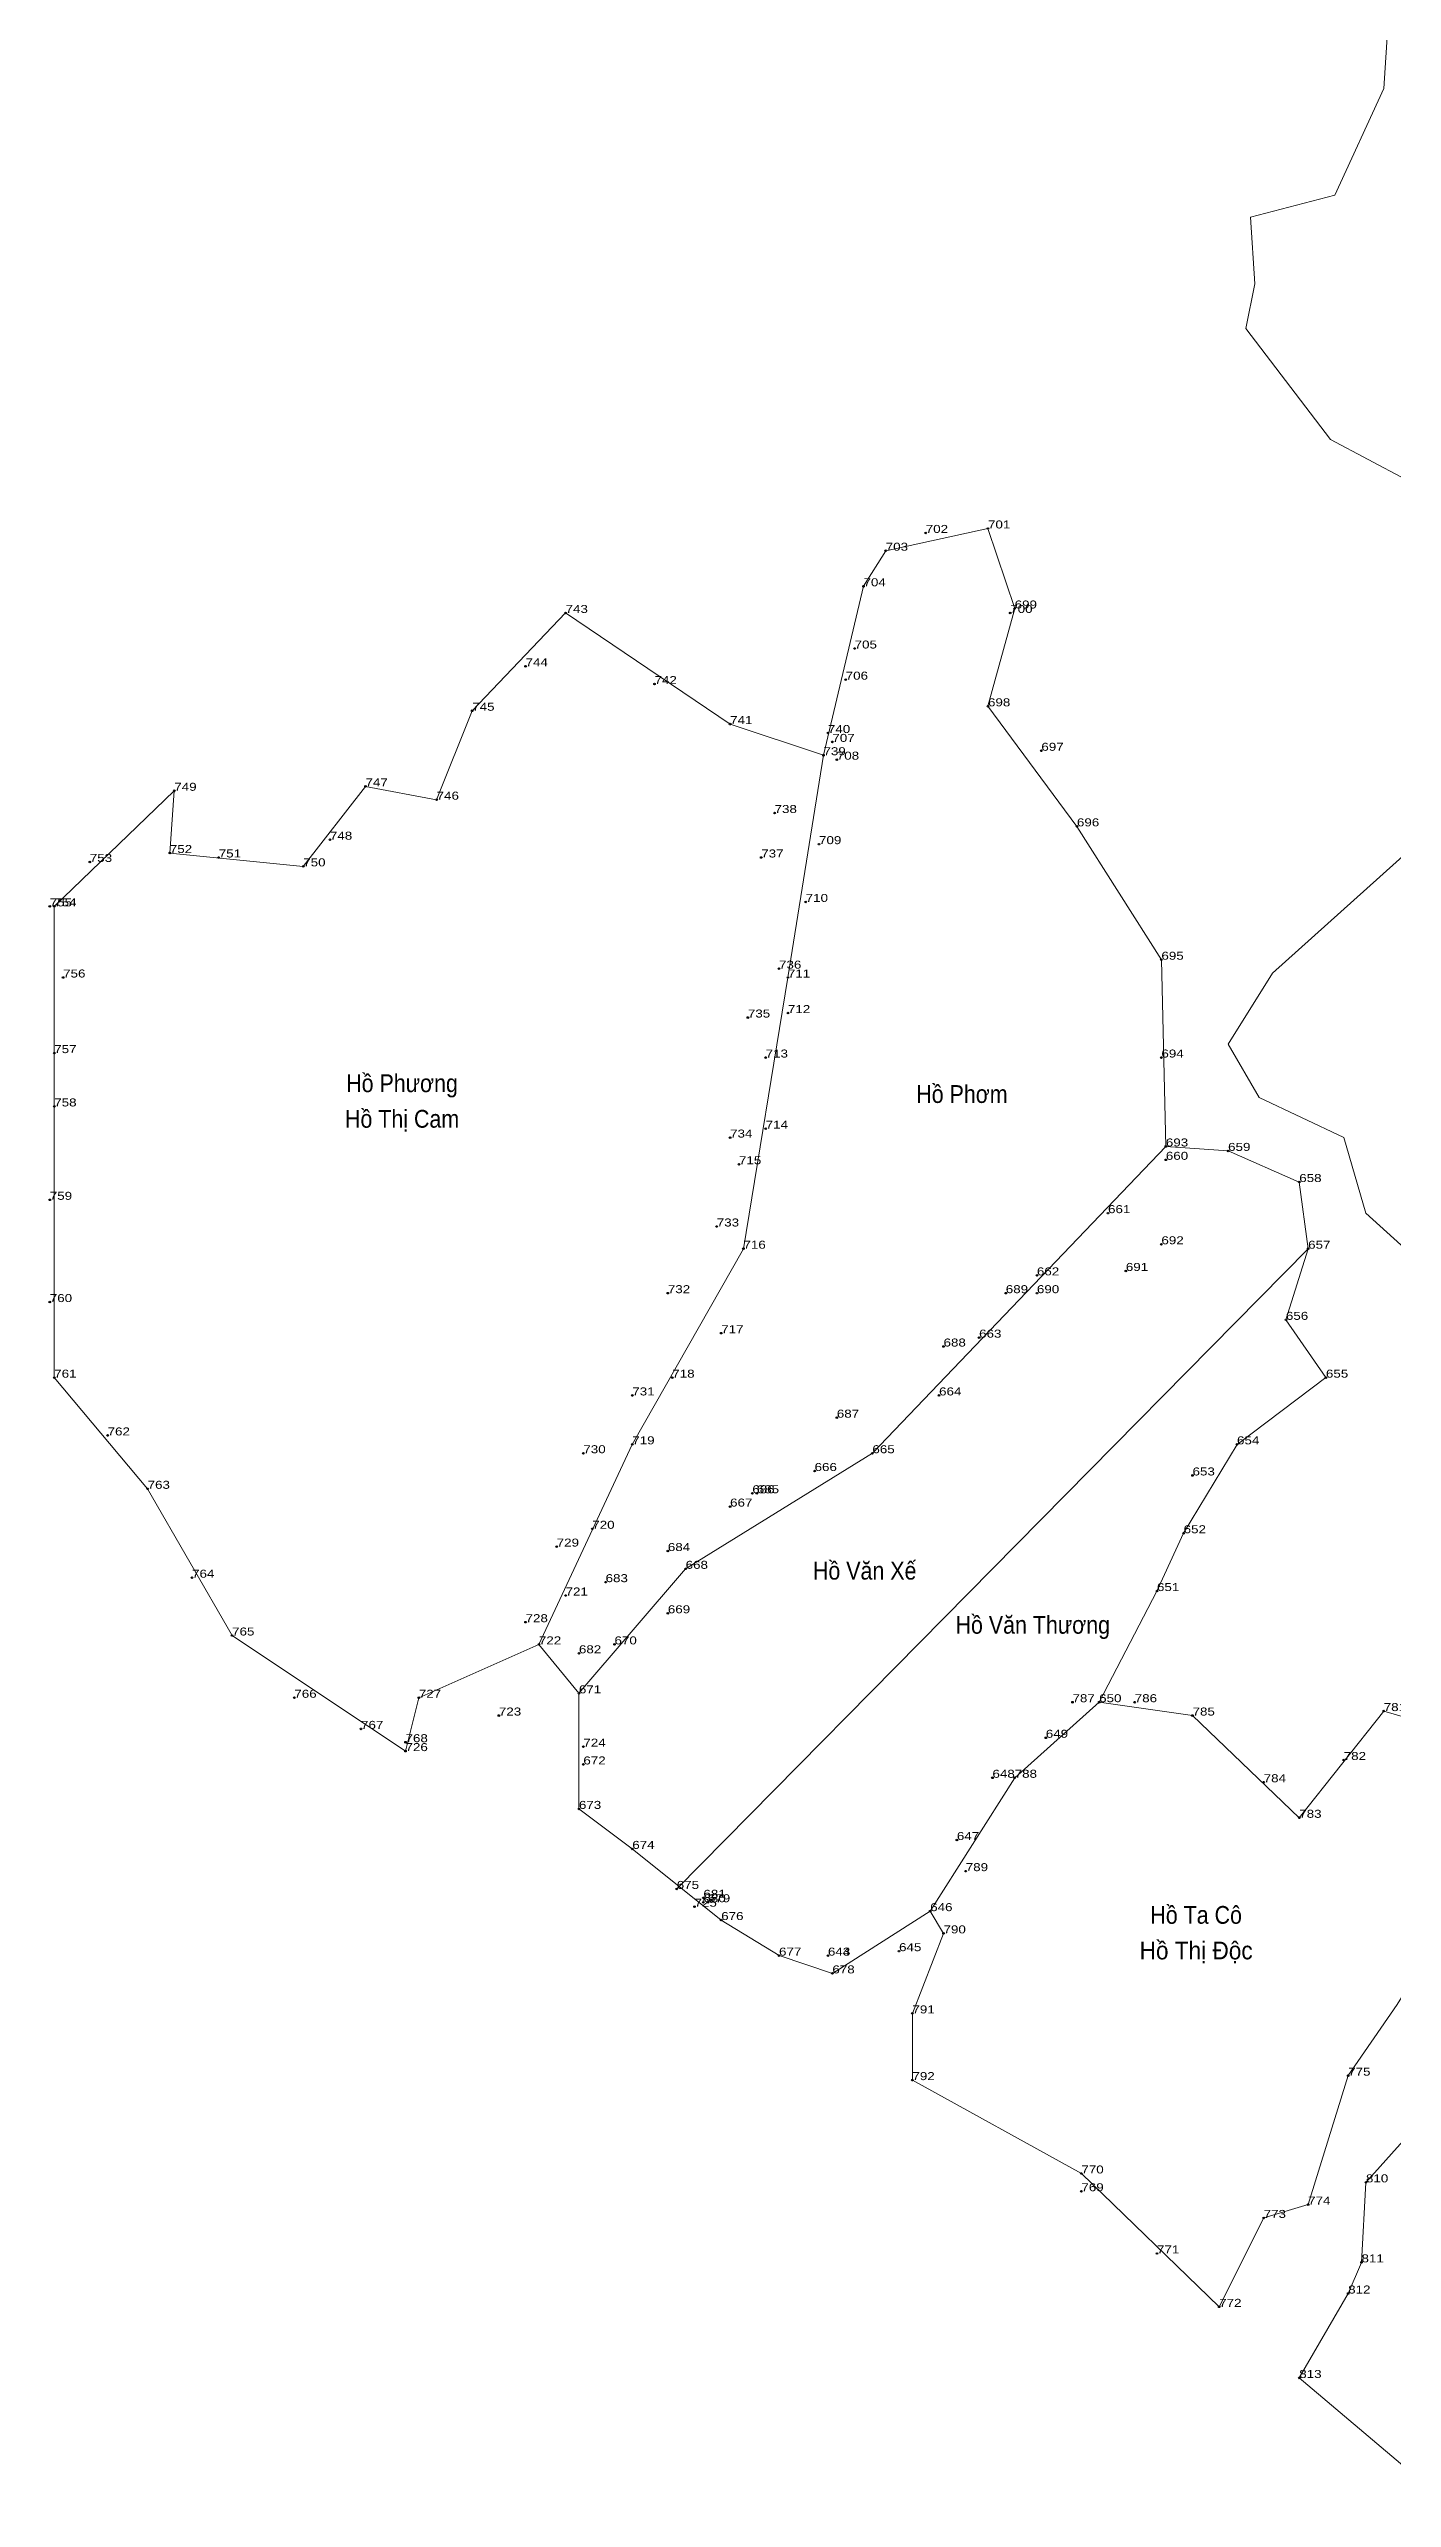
# Model space of a CAD drawing. Header units: metres. Extents: x 549244 to 555620, y 1839739 to 1842785.
# Drawn here: x 552417 to 552719, y 1841860 to 1842411 of the extents above; entities that cross this region are included whole.
import ezdxf
from ezdxf.enums import TextEntityAlignment as Align

# ---------------------------------------------------------------- set-up
doc = ezdxf.new("R2010")
doc.units = ezdxf.units.M
doc.header["$LTSCALE"] = 0.72
doc.header["$PDMODE"] = 32
doc.header["$PDSIZE"] = 0.36
doc.layers.add('10', color=7, linetype='Continuous', lineweight=13)
doc.layers.add('15', color=7, linetype='Continuous', lineweight=13)
doc.layers.add('12', color=7, linetype='Continuous')
doc.layers.add('7', color=7, linetype='Continuous')

msp = doc.modelspace()

# ---------------------------------------------------------------- linework, layer by layer
at = {"layer": '10'}
msp.add_line((552558, 1841997), (552700, 1842141), dxfattribs=at)
msp.add_lwpolyline([(552628, 1842303), (552605, 1842298), (552600, 1842290), (552591, 1842252), (552583, 1842202), (552573, 1842141), (552548, 1842097), (552527, 1842052), (552536, 1842041), (552560, 1842069), (552602, 1842095), (552668, 1842164), (552667, 1842206), (552648, 1842236), (552628, 1842263), (552634, 1842285)], close=True, dxfattribs=at)
for points in [[(552591, 1842252), (552570, 1842259), (552533, 1842284), (552512, 1842262), (552504, 1842242), (552488, 1842245), (552474, 1842227), (552444, 1842230), (552445, 1842244), (552418, 1842218), (552418, 1842173), (552418, 1842112), (552439, 1842087), (552458, 1842054), (552497, 1842028), (552500, 1842040), (552527, 1842052)], [(552772, 1842248), (552755, 1842276), (552741, 1842247), (552692, 1842203), (552682, 1842187), (552689, 1842175), (552708, 1842166), (552713, 1842149), (552724, 1842139), (552749, 1842141), (552757, 1842108), (552796, 1842111), (552811, 1842138)], [(552536, 1842041), (552536, 1842015), (552548, 1842006), (552568, 1841990), (552581, 1841982), (552593, 1841978), (552615, 1841992), (552634, 1842022), (552653, 1842039), (552666, 1842064), (552672, 1842077), (552684, 1842097), (552704, 1842112), (552695, 1842125), (552700, 1842141), (552698, 1842156), (552682, 1842163), (552668, 1842164)], [(552653, 1842039), (552674, 1842036), (552698, 1842013), (552717, 1842037), (552748, 1842028), (552730, 1841987), (552720, 1841971), (552709, 1841955), (552700, 1841926), (552690, 1841923), (552680, 1841903), (552649, 1841933), (552611, 1841954), (552611, 1841969), (552618, 1841987), (552615, 1841992)], [(552730, 1841987), (552732, 1841968), (552733, 1841950), (552722, 1841941), (552713, 1841931), (552712, 1841913), (552709, 1841906), (552698, 1841887), (552730, 1841860), (552733, 1841881), (552742, 1841900), (552729, 1841912), (552741, 1841922), (552760, 1841942), (552762, 1841961)]]:
    msp.add_lwpolyline(points, dxfattribs=at)
at = {"layer": '15'}
msp.add_lwpolyline([(552750, 1842462), (552718, 1842417), (552717, 1842402), (552706, 1842378), (552687, 1842373), (552688, 1842358), (552686, 1842348), (552705, 1842323), (552722, 1842314), (552747, 1842331), (552761, 1842356), (552780, 1842378), (552796, 1842393), (552807, 1842411), (552822, 1842436), (552846, 1842469), (552850, 1842481), (552811, 1842501), (552769, 1842479)], close=True, dxfattribs=at)
at = {"layer": '7'}
for p in [(552614, 1842302), (552628, 1842303), (552605, 1842298), (552600, 1842290), (552533, 1842284), (552633, 1842284), (552634, 1842285), (552598, 1842276), (552524, 1842272), (552596, 1842269), (552553, 1842268), (552512, 1842262), (552570, 1842259), (552628, 1842263), (552592, 1842257), (552593, 1842255), (552640, 1842253), (552591, 1842252), (552594, 1842251), (552445, 1842244), (552488, 1842245), (552504, 1842242), (552580, 1842239), (552648, 1842236), (552480, 1842233), (552590, 1842232), (552426, 1842228), (552444, 1842230), (552455, 1842229), (552474, 1842227), (552577, 1842229), (552417, 1842218), (552418, 1842218), (552587, 1842219), (552581, 1842204), (552667, 1842206), (552420, 1842202), (552583, 1842202), (552574, 1842193), (552583, 1842194), (552418, 1842185), (552578, 1842184), (552667, 1842184), (552418, 1842173), (552570, 1842166), (552578, 1842168), (552572, 1842160), (552668, 1842164), (552668, 1842161), (552682, 1842163), (552698, 1842156), (552417, 1842152), (552655, 1842149), (552567, 1842146), (552573, 1842141), (552667, 1842142), (552700, 1842141), (552639, 1842135), (552659, 1842136), (552417, 1842129), (552556, 1842131), (552632, 1842131), (552639, 1842131), (552568, 1842122), (552626, 1842121), (552695, 1842125), (552618, 1842119), (552418, 1842112), (552557, 1842112), (552704, 1842112), (552548, 1842108), (552617, 1842108), (552430, 1842099), (552594, 1842103), (552537, 1842095), (552548, 1842097), (552602, 1842095), (552684, 1842097), (552589, 1842091), (552674, 1842090), (552439, 1842087), (552570, 1842083), (552575, 1842086), (552576, 1842086), (552539, 1842078), (552672, 1842077), (552531, 1842074), (552556, 1842073), (552449, 1842067), (552542, 1842066), (552560, 1842069), (552533, 1842063), (552666, 1842064), (552524, 1842057), (552556, 1842059), (552458, 1842054), (552527, 1842052), (552536, 1842050), (552544, 1842052), (552472, 1842040), (552500, 1842040), (552536, 1842041), (552647, 1842039), (552653, 1842039), (552661, 1842039), (552487, 1842033), (552518, 1842036), (552674, 1842036), (552717, 1842037), (552497, 1842030), (552497, 1842028), (552537, 1842029), (552641, 1842031), (552537, 1842025), (552629, 1842022), (552634, 1842022), (552708, 1842026), (552690, 1842021), (552536, 1842015), (552698, 1842013), (552548, 1842006), (552621, 1842008), (552623, 1842001), (552558, 1841997), (552564, 1841995), (552564, 1841994), (552565, 1841994), (552562, 1841993), (552568, 1841990), (552615, 1841992), (552608, 1841983), (552618, 1841987), (552581, 1841982), (552592, 1841982), (552593, 1841978), (552611, 1841969), (552709, 1841955), (552611, 1841954), (552649, 1841933), (552649, 1841929), (552713, 1841931), (552690, 1841923), (552700, 1841926), (552666, 1841915), (552712, 1841913), (552709, 1841906), (552680, 1841903), (552698, 1841887)]:
    msp.add_point(p, dxfattribs=at)

# ---------------------------------------------------------------- texts
at = {"layer": '10'}
for s, width, p in [('Hồ Phương', 0.9, (552496.22, 1842176.22)), ('Hồ Phơm', 0.9, (552622.14, 1842173.79)), ('Hồ Thị Cam', 0.9, (552496.23, 1842168.22)), ('Hồ Văn Xế', 0.9, (552600.27, 1842066.58)), ('Hồ Văn Thương', 0.9, (552638.07, 1842054.41)), ('Hồ Ta Cô', 0.9, (552674.81, 1841989.16)), ('Hồ Thị Độc', 0.95, (552674.81, 1841981.16))]:
    msp.add_text(s, height=4, dxfattribs=dict(at, width=width)).set_placement(p, align=Align.CENTER)
at = {"layer": '12', "width": 1.25}
for s, p in [('702', (552614, 1842302)), ('701', (552628, 1842303)), ('703', (552605, 1842298)), ('704', (552600, 1842290)), ('743', (552533, 1842284)), ('700', (552633, 1842284)), ('699', (552634, 1842285)), ('705', (552598, 1842276)), ('744', (552524, 1842272)), ('742', (552553, 1842268)), ('706', (552596, 1842269)), ('745', (552512, 1842262)), ('698', (552628, 1842263)), ('741', (552570, 1842259)), ('740', (552592, 1842257)), ('739', (552591, 1842252)), ('707', (552593, 1842255)), ('708', (552594, 1842251)), ('697', (552640, 1842253)), ('749', (552445, 1842244)), ('747', (552488, 1842245)), ('746', (552504, 1842242)), ('738', (552580, 1842239)), ('696', (552648, 1842236)), ('752', (552444, 1842230)), ('751', (552455, 1842229)), ('748', (552480, 1842233)), ('737', (552577, 1842229)), ('709', (552590, 1842232)), ('753', (552426, 1842228)), ('750', (552474, 1842227)), ('755', (552417, 1842218)), ('754', (552418, 1842218)), ('710', (552587, 1842219)), ('756', (552420, 1842202)), ('736', (552581, 1842204)), ('711', (552583, 1842202)), ('695', (552667, 1842206)), ('735', (552574, 1842193)), ('712', (552583, 1842194)), ('757', (552418, 1842185)), ('713', (552578, 1842184)), ('694', (552667, 1842184)), ('758', (552418, 1842173)), ('734', (552570, 1842166)), ('714', (552578, 1842168)), ('693', (552668, 1842164)), ('659', (552682, 1842163)), ('715', (552572, 1842160)), ('660', (552668, 1842161)), ('759', (552417, 1842152)), ('658', (552698, 1842156)), ('661', (552655, 1842149)), ('733', (552567, 1842146)), ('716', (552573, 1842141)), ('692', (552667, 1842142)), ('657', (552700, 1842141)), ('691', (552659, 1842136)), ('732', (552556, 1842131)), ('689', (552632, 1842131)), ('662', (552639, 1842135)), ('690', (552639, 1842131)), ('760', (552417, 1842129)), ('656', (552695, 1842125)), ('717', (552568, 1842122)), ('688', (552618, 1842119)), ('663', (552626, 1842121)), ('761', (552418, 1842112)), ('731', (552548, 1842108)), ('718', (552557, 1842112)), ('664', (552617, 1842108)), ('655', (552704, 1842112)), ('687', (552594, 1842103)), ('762', (552430, 1842099)), ('719', (552548, 1842097)), ('654', (552684, 1842097)), ('730', (552537, 1842095)), ('665', (552602, 1842095)), ('763', (552439, 1842087)), ('686', (552575, 1842086)), ('685', (552576, 1842086)), ('666', (552589, 1842091)), ('653', (552674, 1842090)), ('667', (552570, 1842083)), ('720', (552539, 1842078)), ('652', (552672, 1842077)), ('729', (552531, 1842074)), ('684', (552556, 1842073)), ('668', (552560, 1842069)), ('764', (552449, 1842067)), ('683', (552542, 1842066)), ('651', (552666, 1842064)), ('721', (552533, 1842063)), ('669', (552556, 1842059)), ('765', (552458, 1842054)), ('728', (552524, 1842057)), ('722', (552527, 1842052)), ('682', (552536, 1842050)), ('670', (552544, 1842052)), ('766', (552472, 1842040)), ('727', (552500, 1842040)), ('723', (552518, 1842036)), ('671', (552536, 1842041)), ('787', (552647, 1842039)), ('650', (552653, 1842039)), ('786', (552661, 1842039)), ('785', (552674, 1842036)), ('781', (552717, 1842037)), ('767', (552487, 1842033)), ('649', (552641, 1842031)), ('768', (552497, 1842030)), ('726', (552497, 1842028)), ('724', (552537, 1842029)), ('672', (552537, 1842025)), ('782', (552708, 1842026)), ('648', (552629, 1842022)), ('788', (552634, 1842022)), ('784', (552690, 1842021)), ('673', (552536, 1842015)), ('783', (552698, 1842013)), ('674', (552548, 1842006)), ('647', (552621, 1842008)), ('789', (552623, 1842001)), ('675', (552558, 1841997)), ('725', (552562, 1841993)), ('681', (552564, 1841995)), ('680', (552564, 1841994)), ('679', (552565, 1841994)), ('646', (552615, 1841992)), ('676', (552568, 1841990)), ('790', (552618, 1841987)), ('677', (552581, 1841982)), ('643', (552592, 1841982)), ('644', (552592, 1841982)), ('645', (552608, 1841983)), ('678', (552593, 1841978)), ('791', (552611, 1841969)), ('792', (552611, 1841954)), ('775', (552709, 1841955)), ('770', (552649, 1841933)), ('769', (552649, 1841929)), ('774', (552700, 1841926)), ('810', (552713, 1841931)), ('773', (552690, 1841923)), ('771', (552666, 1841915)), ('811', (552712, 1841913)), ('812', (552709, 1841906)), ('772', (552680, 1841903)), ('813', (552698, 1841887))]:
    msp.add_text(s, height=1.8, dxfattribs=at).set_placement(p)

doc.saveas('drawing.dxf')
